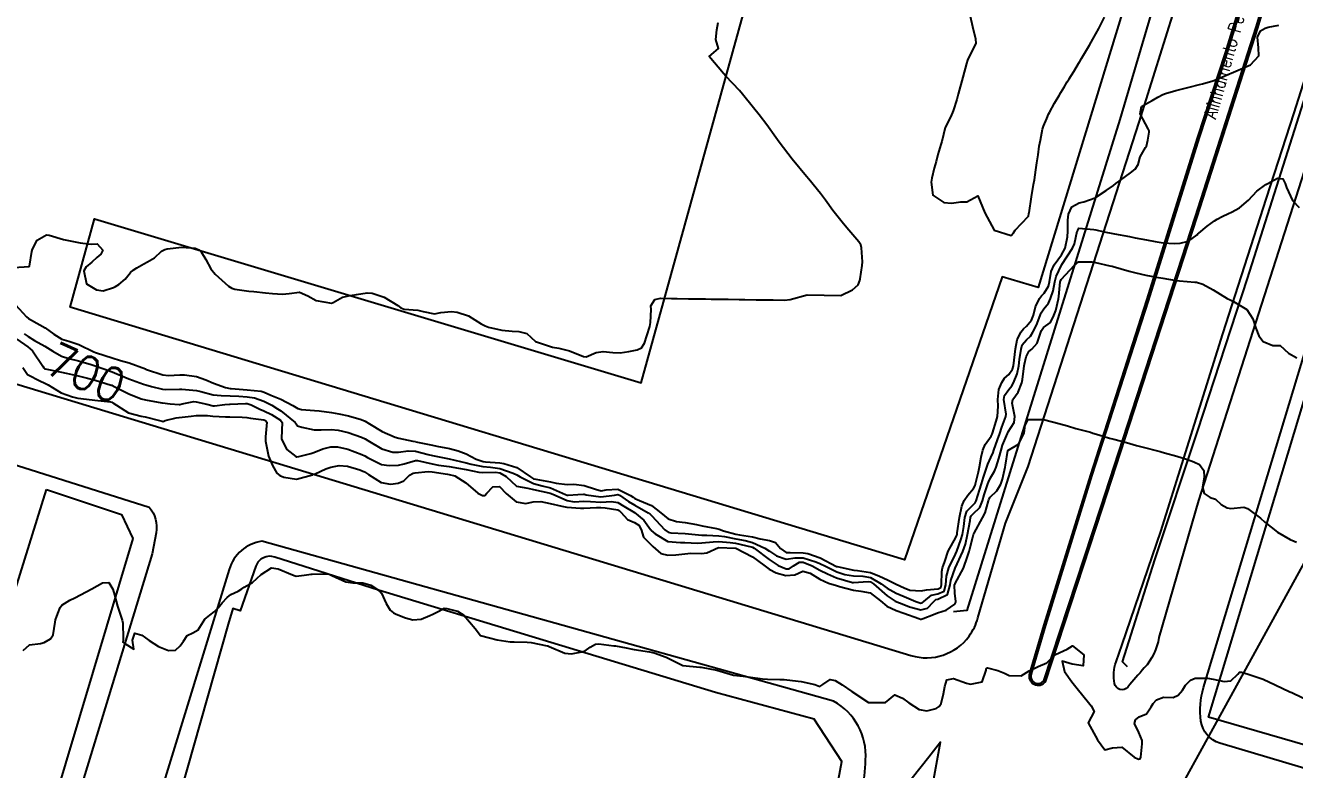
# Model space of a CAD drawing. Header units: metres. Extents: x 286371 to 293043, y 7462578 to 7466404.
# Drawn here: x 288579.8 to 288729.9, y 7465004.9 to 7465092.8 of the extents above; entities that cross this region are included whole.
import ezdxf
from ezdxf.enums import TextEntityAlignment as Align

# ---------------------------------------------------------------- set-up
doc = ezdxf.new("R2010")
doc.units = ezdxf.units.M
doc.header["$MEASUREMENT"] = 0
doc.linetypes.add('CONTINUO', pattern=[0])
for name, color, linetype in [('Canteiro', 45, 'Continuous'), ('Cotas', 45, 'Continuous'), ('Curvas de Nivel 1m', 11, 'Continuous'), ('Curvas de Nivel 5m', 15, 'Continuous'), ('Edificações', 30, 'Continuous'), ('Pontes_Viadutos_Tubos', 190, 'Continuous'), ('TEXTO', 45, 'Continuous'), ('Vias primárias', 230, 'Continuous')]:
    doc.layers.add(name, color=color, linetype=linetype)
doc.styles.add('ROMANS', font='romans', dxfattribs={"height": 0.2})
doc.styles.add('Style-STANDARD', font='STANDARD.shx')

msp = doc.modelspace()

# ---------------------------------------------------------------- linework, layer by layer
at = {"layer": 'Canteiro'}
msp.add_lwpolyline([(288726.23, 7465095.62), (288723.92, 7465096.31), (288721.84, 7465089.53), (288718.57, 7465079.57), (288712.53, 7465060.3), (288705.9, 7465039.7), (288700.42, 7465021.98), (288698.7, 7465016.23, 0.81472), (288700.22, 7465015.41), (288706.95, 7465035.9), (288718.13, 7465070.26), (288725.32, 7465092.6)], format="xyb", close=True, dxfattribs=at)
at = {"layer": 'Curvas de Nivel 1m', "flags": 128}
for points, elevation in [([(288691.52, 7465093.92), (288691.79, 7465092.7), (288692.14, 7465091.25), (288692.16, 7465090.69), (288691.68, 7465089.7), (288691.2, 7465088.71), (288691.06, 7465088.31), (288690.63, 7465086.71), (288690.09, 7465084.72), (288689.92, 7465084.06), (288689.51, 7465082.74), (288689.22, 7465082.08), (288688.53, 7465080.75), (288688.14, 7465079.13), (288688.04, 7465078.76), (288687.69, 7465077.57), (288687.47, 7465076.77), (288687.26, 7465075.97), (288686.99, 7465074.78), (288686.89, 7465074.33), (288687.11, 7465072.77), (288688.4, 7465071.92), (288689.3, 7465071.84), (288690.4, 7465071.98), (288691.1, 7465072.01), (288692.41, 7465072.69), (288693.22, 7465070.68), (288694.35, 7465068.66), (288696.34, 7465068.03), (288696.64, 7465068.34), (288696.83, 7465068.63), (288697.56, 7465069.42), (288698.38, 7465070.31), (288698.45, 7465070.6), (288698.47, 7465070.69), (288698.77, 7465072.59), (288699, 7465074.02), (288699.09, 7465074.58), (288699.27, 7465075.77), (288699.4, 7465076.58), (288699.53, 7465077.54), (288699.67, 7465078.58), (288699.8, 7465079.29), (288700.07, 7465080.57), (288700.18, 7465080.93), (288700.55, 7465081.82), (288700.77, 7465082.35), (288700.87, 7465082.56), (288701.49, 7465083.64), (288702.04, 7465084.54), (288702.24, 7465084.9), (288702.61, 7465085.53), (288702.98, 7465086.17), (288703.21, 7465086.53), (288703.76, 7465087.4), (288704.41, 7465088.51), (288704.51, 7465088.66), (288704.66, 7465088.91), (288705.27, 7465089.9), (288705.61, 7465090.49), (288705.99, 7465091.19), (288706.71, 7465092.47), (288707.39, 7465093.81)], 697), ([(288578.22, 7465060.31), (288579.99, 7465058.41), (288580.19, 7465058.23), (288580.58, 7465058.01), (288582.17, 7465057.1), (288583.2, 7465056.36), (288584.16, 7465055.79), (288584.96, 7465055.52), (288586.14, 7465055.16), (288587.94, 7465054.29), (288588.12, 7465054.2), (288588.24, 7465054.17), (288590.11, 7465053.55), (288591.08, 7465053.27), (288592.11, 7465052.98), (288594.04, 7465052.25), (288594.09, 7465052.23), (288594.17, 7465052.19), (288596.09, 7465051.57), (288596.74, 7465051.5), (288598.09, 7465051.55), (288598.66, 7465051.56), (288600.08, 7465051.37), (288601.18, 7465050.98), (288602.07, 7465050.59), (288603.51, 7465050.05), (288604.06, 7465049.95), (288604.16, 7465049.94), (288606.06, 7465049.77), (288607.71, 7465049.63), (288608.06, 7465049.53), (288608.85, 7465049.16), (288610.05, 7465048.69), (288611.43, 7465047.92), (288612.03, 7465047.59), (288612.48, 7465047.46), (288614.03, 7465047.36), (288614.58, 7465047.32), (288616.02, 7465047.11), (288616.9, 7465046.96), (288618.02, 7465046.72), (288619.53, 7465046.28), (288620.01, 7465046.1), (288620.53, 7465045.79), (288621.99, 7465044.87), (288623.53, 7465044.19), (288623.98, 7465044.07), (288625.65, 7465043.71), (288625.96, 7465043.67), (288626, 7465043.66), (288627.96, 7465043.24), (288628.48, 7465043.14), (288629.95, 7465042.85), (288631, 7465042.57), (288631.94, 7465042.23), (288633.11, 7465041.6), (288633.93, 7465041.32), (288634.23, 7465041.28), (288635.93, 7465041.16), (288636.38, 7465041.1), (288637.92, 7465040.61), (288639.55, 7465039.5), (288639.9, 7465039.29), (288640.17, 7465039.22), (288641.9, 7465038.93), (288642.57, 7465038.78), (288643.89, 7465038.61), (288644.68, 7465038.63), (288645.89, 7465038.48), (288647.22, 7465038.05), (288647.88, 7465037.87), (288648.49, 7465037.97), (288649.88, 7465038.04), (288651.37, 7465037.31), (288651.66, 7465037.1), (288651.87, 7465036.97), (288652.44, 7465036.72), (288653.86, 7465036.11), (288654.95, 7465035.26), (288655.83, 7465034.57), (288656.81, 7465034.25), (288657.83, 7465034.11), (288659.15, 7465033.87), (288659.82, 7465033.74), (288661.54, 7465033.43), (288661.82, 7465033.34), (288662.35, 7465033.15), (288663.8, 7465032.75), (288664.24, 7465032.68), (288665.79, 7465032.43), (288666.68, 7465032.2), (288667.79, 7465032.01), (288668.5, 7465031.77), (288669.07, 7465031.05), (288669.77, 7465030.59), (288670.23, 7465030.56), (288671.77, 7465030.54), (288672.33, 7465030.44), (288673.76, 7465029.95), (288675.71, 7465028.94), (288675.74, 7465028.93), (288675.77, 7465028.92), (288677.74, 7465028.49), (288678.19, 7465028.46), (288679.73, 7465028.21), (288680.8, 7465027.79), (288681.72, 7465027.36), (288682.76, 7465026.84), (288683.71, 7465026.39), (288684.37, 7465026.14), (288685.7, 7465026.04), (288686.33, 7465026.16), (288687.71, 7465026.3), (288688.04, 7465026.43), (288688.13, 7465026.76), (288688.15, 7465028.35), (288688.24, 7465028.76), (288688.52, 7465029.52), (288688.92, 7465030.74), (288689.8, 7465032.34), (288689.92, 7465032.61), (288689.95, 7465032.72), (288689.98, 7465032.89), (288690.23, 7465034.72), (288690.52, 7465036.05), (288690.81, 7465036.71), (288691.22, 7465037.36), (288691.89, 7465038.13), (288692.08, 7465038.5), (288692.14, 7465038.69), (288692.49, 7465040.11), (288692.61, 7465040.68), (288692.8, 7465041.82), (288693.02, 7465042.68), (288693.29, 7465043.35), (288693.98, 7465044.3), (288694.1, 7465044.54), (288694.14, 7465044.66), (288694.58, 7465046.08), (288694.73, 7465046.65), (288694.81, 7465047.87), (288694.78, 7465048.65), (288694.91, 7465049.81), (288695.24, 7465050.65), (288695.56, 7465051.16), (288696.09, 7465051.61), (288696.51, 7465052.22), (288696.61, 7465052.63), (288696.78, 7465053.97), (288696.85, 7465054.62), (288697.07, 7465055.71), (288697.51, 7465056.61), (288697.8, 7465056.99), (288698.18, 7465057.31), (288698.77, 7465058.01), (288698.98, 7465058.59), (288699.23, 7465059.58), (288699.7, 7465060.58), (288699.92, 7465060.9), (288700.24, 7465061.22), (288700.78, 7465062.04), (288700.9, 7465062.56), (288701.08, 7465063.76), (288701.44, 7465064.56), (288702.31, 7465065.74), (288702.72, 7465066.53), (288703, 7465067.87), (288703.04, 7465068.52), (288703.06, 7465069.84), (288703.14, 7465070.52), (288703.51, 7465071.4), (288704.4, 7465071.88), (288704.92, 7465071.98), (288706.26, 7465072.48), (288706.35, 7465072.54), (288706.42, 7465072.6), (288707.56, 7465073.32), (288708.44, 7465073.92), (288708.74, 7465074.14), (288709.11, 7465074.43), (288709.87, 7465075), (288710.46, 7465075.41), (288711.02, 7465075.85), (288711.36, 7465076.4), (288711.6, 7465077.29), (288712.24, 7465078.39), (288712.33, 7465078.56), (288712.52, 7465079.29), (288712.68, 7465080.23), (288712.66, 7465080.38), (288712.54, 7465080.6), (288711.61, 7465082.4), (288711.74, 7465083.24), (288712.58, 7465083.73), (288713.01, 7465083.96), (288713.68, 7465084.37), (288714.28, 7465084.68), (288714.6, 7465084.8), (288715.82, 7465085.12), (288716.61, 7465085.32), (288717.39, 7465085.53), (288718.62, 7465085.84), (288718.97, 7465085.94), (288720.17, 7465086.27), (288720.5, 7465086.39), (288720.63, 7465086.45), (288721.89, 7465087), (288722.64, 7465087.32), (288724.65, 7465088.19), (288725.62, 7465089.23), (288725.6, 7465090.18), (288725.45, 7465091.44), (288725.82, 7465092.18), (288726.39, 7465092.5), (288726.72, 7465092.63), (288728, 7465092.87)], 698), ([(288578.47, 7465064.24), (288580.28, 7465064.37), (288580.31, 7465064.38), (288580.32, 7465064.4), (288580.6, 7465066.11), (288580.68, 7465066.4), (288581.25, 7465067.47), (288582.34, 7465068.1), (288582.65, 7465068.06), (288584.33, 7465067.56), (288585.31, 7465067.35), (288586.33, 7465067.14), (288587.61, 7465067.01), (288588.33, 7465067.03), (288589.01, 7465066.27), (288588.76, 7465065.82), (288588.3, 7465065.41), (288587.71, 7465064.88), (288587.03, 7465064.3), (288586.74, 7465063.85), (288587.06, 7465062.3), (288588.24, 7465061.61), (288589.05, 7465061.47), (288590.25, 7465061.87), (288590.5, 7465062), (288590.89, 7465062.24), (288591.62, 7465062.87), (288592.28, 7465063.65), (288592.56, 7465063.94), (288593, 7465064.21), (288593.82, 7465064.67), (288594.29, 7465064.89), (288595.09, 7465065.39), (288595.93, 7465066.17), (288596.32, 7465066.36), (288596.6, 7465066.44), (288598.32, 7465066.64), (288599.92, 7465066.5), (288600.32, 7465066.34), (288600.62, 7465066.09), (288601.18, 7465065.2), (288601.76, 7465064.07), (288602.26, 7465063.43), (288603.86, 7465062.04), (288604.24, 7465061.78), (288604.59, 7465061.68), (288606.24, 7465061.46), (288606.83, 7465061.4), (288608.23, 7465061.24), (288609.03, 7465061.16), (288610.23, 7465061.09), (288611, 7465061.17), (288612.24, 7465061.34), (288613.23, 7465060.9), (288614.22, 7465060.34), (288616.03, 7465060.04), (288616.22, 7465060.12), (288617.32, 7465060.75), (288618.23, 7465060.92), (288618.99, 7465061.06), (288620.24, 7465061.23), (288620.83, 7465061.19), (288622.23, 7465060.75), (288623.87, 7465059.74), (288624.21, 7465059.49), (288624.61, 7465059.32), (288626.21, 7465059.21), (288626.85, 7465059.05), (288628.2, 7465058.77), (288628.94, 7465058.92), (288630.2, 7465059.04), (288630.87, 7465058.97), (288632.2, 7465058.54), (288633.72, 7465057.59), (288634.18, 7465057.33), (288634.57, 7465057.19), (288636.17, 7465056.84), (288637.37, 7465056.73), (288638.17, 7465056.69), (288639.09, 7465056.43), (288640.15, 7465055.48), (288642.14, 7465054.81), (288642.88, 7465054.7), (288644.13, 7465054.4), (288645.8, 7465053.72), (288646.12, 7465053.67), (288647.3, 7465054.2), (288648.13, 7465054.31), (288649.28, 7465054.19), (288650.13, 7465054.14), (288651.15, 7465054.3), (288652.13, 7465054.52), (288652.67, 7465054.76), (288653.01, 7465055.29), (288653.29, 7465056.15), (288653.63, 7465057.28), (288653.73, 7465057.74), (288653.79, 7465059.28), (288653.78, 7465059.72), (288654.22, 7465060.44), (288654.89, 7465060.6), (288656.22, 7465060.58), (288656.89, 7465060.57), (288658.22, 7465060.55), (288658.89, 7465060.54), (288660.22, 7465060.52), (288660.89, 7465060.51), (288662.22, 7465060.49), (288662.89, 7465060.48), (288664.22, 7465060.46), (288664.89, 7465060.45), (288666.22, 7465060.43), (288666.89, 7465060.42), (288668.22, 7465060.4), (288669.56, 7465060.37), (288670.23, 7465060.45), (288672.23, 7465060.99), (288674.23, 7465060.96), (288676.23, 7465060.93), (288677.58, 7465061.58), (288678.25, 7465062.17), (288678.45, 7465062.71), (288678.49, 7465062.9), (288678.73, 7465064.46), (288678.77, 7465064.9), (288678.67, 7465066.54), (288678.58, 7465066.9), (288678.33, 7465067.26), (288676.93, 7465068.93), (288676.36, 7465069.6), (288675.29, 7465070.95), (288674.4, 7465072.17), (288673.81, 7465072.97), (288672.45, 7465074.66), (288672.17, 7465075), (288670.48, 7465077.02), (288668.92, 7465079.05), (288668.52, 7465079.59), (288667.49, 7465081.07), (288666.56, 7465082.28), (288665.91, 7465083.09), (288664.6, 7465084.72), (288664.24, 7465085.12), (288662.63, 7465086.83), (288662.35, 7465087.15), (288660.66, 7465089.17), (288661.74, 7465090.1), (288661.44, 7465091.16), (288661.58, 7465092.29), (288661.72, 7465093.16)], 697), ([(288579.71, 7465056.41), (288580.16, 7465056.08), (288580.93, 7465055.62), (288582.14, 7465054.95), (288583.1, 7465054.36), (288584.12, 7465053.78), (288584.96, 7465053.49), (288586.11, 7465053.21), (288587.62, 7465052.77), (288588.1, 7465052.61), (288589.11, 7465052.27), (288590.09, 7465051.92), (288590.65, 7465051.69), (288592.08, 7465051.1), (288593.81, 7465050.46), (288594.07, 7465050.37), (288594.74, 7465050.18), (288596.06, 7465049.88), (288596.38, 7465049.84), (288598.06, 7465049.87), (288598.33, 7465049.86), (288600.06, 7465049.7), (288600.57, 7465049.58), (288602.05, 7465049.21), (288602.99, 7465049.12), (288604.05, 7465049.07), (288605.05, 7465049.03), (288606.05, 7465048.97), (288606.9, 7465048.85), (288608.04, 7465048.45), (288608.97, 7465047.96), (288609.64, 7465047.56), (288610.02, 7465047.3), (288611.74, 7465045.92), (288611.86, 7465045.77), (288612, 7465045.55), (288612.53, 7465045.37), (288613.99, 7465045.05), (288614.81, 7465045.05), (288615.99, 7465045.11), (288616.82, 7465045.01), (288617.99, 7465044.74), (288619.58, 7465044.2), (288619.98, 7465044.02), (288620.33, 7465043.79), (288621.96, 7465042.83), (288623.25, 7465042.44), (288623.95, 7465042.44), (288625.08, 7465042.59), (288625.95, 7465042.54), (288627.46, 7465042.17), (288627.94, 7465042.05), (288629.93, 7465041.64), (288631.93, 7465041.16), (288632.52, 7465041.01), (288633.92, 7465040.72), (288634.83, 7465040.66), (288635.92, 7465040.5), (288637.5, 7465039.94), (288637.91, 7465039.76), (288638.33, 7465039.52), (288639.89, 7465038.72), (288640.93, 7465038.44), (288641.89, 7465038.2), (288643.66, 7465037.44), (288643.87, 7465037.34), (288643.98, 7465037.33), (288645.12, 7465037.42), (288645.8, 7465037.48), (288645.88, 7465037.47), (288646.12, 7465037.4), (288647.87, 7465037.16), (288649.46, 7465037.34), (288649.88, 7465037.41), (288650.06, 7465037.33), (288651.13, 7465036.59), (288651.86, 7465036.15), (288653.46, 7465035.28), (288653.68, 7465035.11), (288653.84, 7465034.94), (288655.42, 7465033.25), (288655.81, 7465032.98), (288656.14, 7465032.91), (288657.81, 7465032.83), (288658.23, 7465032.79), (288659.8, 7465032.63), (288660.37, 7465032.61), (288661.8, 7465032.55), (288662.48, 7465032.47), (288663.79, 7465032.2), (288664.91, 7465031.99), (288665.78, 7465031.76), (288667.25, 7465031.07), (288667.77, 7465030.74), (288668.63, 7465030.18), (288669.76, 7465029.8), (288670.83, 7465029.95), (288671.76, 7465029.93), (288673.25, 7465029.49), (288673.75, 7465029.29), (288674.4, 7465028.96), (288675.73, 7465028.29), (288676.69, 7465027.97), (288677.73, 7465027.81), (288678.83, 7465027.8), (288679.73, 7465027.62), (288681, 7465026.87), (288681.71, 7465026.35), (288682.75, 7465025.79), (288683.69, 7465025.39), (288685.07, 7465024.8), (288685.68, 7465024.6), (288685.85, 7465024.63), (288686.01, 7465024.79), (288686.94, 7465025.53), (288687.7, 7465025.7), (288688.44, 7465026.02), (288688.64, 7465026.75), (288688.71, 7465027.77), (288689, 7465028.75), (288689.77, 7465030.39), (288689.91, 7465030.72), (288690.42, 7465032.09), (288690.58, 7465032.71), (288690.74, 7465033.63), (288690.89, 7465034.71), (288691.11, 7465035.44), (288691.86, 7465036.22), (288692.1, 7465036.45), (288692.21, 7465036.69), (288692.62, 7465037.95), (288692.85, 7465038.68), (288693.09, 7465039.49), (288693.47, 7465040.67), (288693.58, 7465041.02), (288693.94, 7465041.79), (288694.21, 7465042.4), (288694.31, 7465042.66), (288694.73, 7465043.9), (288695, 7465044.65), (288695.26, 7465045.38), (288695.72, 7465046.64), (288695.74, 7465046.92), (288695.5, 7465048.64), (288695.56, 7465049.13), (288696.06, 7465049.83), (288696.43, 7465050.26), (288696.63, 7465050.63), (288697.05, 7465051.66), (288697.25, 7465052.62), (288697.35, 7465053.39), (288697.53, 7465054.61), (288697.66, 7465055.09), (288698.16, 7465055.68), (288698.64, 7465056.13), (288698.9, 7465056.59), (288699.33, 7465057.44), (288699.79, 7465058.58), (288699.91, 7465058.88), (288700.22, 7465059.34), (288700.75, 7465060.04), (288701.01, 7465060.56), (288701.33, 7465061.47), (288701.53, 7465062.56), (288701.65, 7465063.17), (288702.29, 7465064.52), (288702.31, 7465064.54), (288702.34, 7465064.59), (288703.61, 7465066.52), (288703.82, 7465067.03), (288704.17, 7465068.51), (288704.21, 7465068.65), (288704.36, 7465068.87), (288706.13, 7465068.71), (288706.36, 7465068.67), (288707.35, 7465068.46), (288708.35, 7465068.25), (288708.58, 7465068.21), (288710.35, 7465067.88), (288711, 7465067.75), (288712.34, 7465067.5), (288713.38, 7465067.32), (288714.33, 7465067.16), (288715.61, 7465067.06), (288716.33, 7465067.1), (288717.3, 7465067.34), (288718.34, 7465068.09), (288718.43, 7465068.2), (288718.52, 7465068.29), (288719.53, 7465069.11), (288720.37, 7465069.74), (288720.68, 7465069.95), (288721.28, 7465070.25), (288722.02, 7465070.61), (288722.38, 7465070.78), (288723.33, 7465071.29), (288724.4, 7465072.2), (288725.38, 7465073.24), (288726.44, 7465074.04), (288726.52, 7465074.09), (288726.67, 7465074.17), (288727.83, 7465074.77), (288728.45, 7465074.7), (288728.73, 7465074.14), (288728.89, 7465073.67), (288729.61, 7465072.13), (288730.39, 7465071.33)], 699), ([(288579.55, 7465052.41), (288580.09, 7465051.61), (288581.63, 7465050.82), (288582.07, 7465050.62), (288582.52, 7465050.37), (288584.05, 7465049.45), (288585.41, 7465048.95), (288586.04, 7465048.82), (288587.73, 7465048.6), (288588.04, 7465048.56), (288589.91, 7465048.39), (288590.04, 7465048.35), (288590.19, 7465048.25), (288592.02, 7465047.06), (288593.53, 7465046.68), (288594.01, 7465046.6), (288595.69, 7465046.17), (288596, 7465046.07), (288596.11, 7465046.05), (288596.36, 7465046.16), (288597.66, 7465046.49), (288598.01, 7465046.54), (288599.44, 7465046.68), (288600.01, 7465046.75), (288601.36, 7465046.74), (288602.01, 7465046.67), (288603.48, 7465046.58), (288604.01, 7465046.58), (288605.47, 7465046.56), (288606.01, 7465046.51), (288606.44, 7465046.44), (288608.01, 7465046.26), (288608.21, 7465046.18), (288608.39, 7465045.98), (288608.23, 7465044.24), (288608.21, 7465043.98), (288608.22, 7465043.73), (288608.59, 7465041.97), (288609.03, 7465040.86), (288609.54, 7465039.96), (288609.91, 7465039.69), (288610.37, 7465039.48), (288611.9, 7465039.23), (288613.77, 7465039.74), (288613.91, 7465039.82), (288614.07, 7465039.88), (288615.35, 7465040.44), (288615.93, 7465040.66), (288616.93, 7465040.84), (288617.93, 7465040.76), (288619.37, 7465040.34), (288619.91, 7465040.1), (288620.41, 7465039.79), (288621.89, 7465038.86), (288622.99, 7465038.64), (288623.89, 7465038.77), (288624.57, 7465039.04), (288625.24, 7465039.71), (288625.67, 7465039.94), (288625.91, 7465040), (288627.45, 7465040.14), (288627.91, 7465040.1), (288629.74, 7465039.81), (288629.91, 7465039.79), (288630.61, 7465039.63), (288631.89, 7465038.82), (288633.31, 7465037.59), (288633.87, 7465037.3), (288634.14, 7465037.31), (288634.38, 7465037.58), (288635.1, 7465038.35), (288635.89, 7465038.38), (288636.66, 7465037.54), (288637.86, 7465036.57), (288639, 7465036.36), (288639.86, 7465036.55), (288640.75, 7465036.59), (288641.86, 7465036.38), (288643.24, 7465036.05), (288643.85, 7465035.93), (288645.45, 7465035.81), (288645.85, 7465035.83), (288647.35, 7465035.89), (288647.85, 7465035.88), (288648.35, 7465035.86), (288649.85, 7465035.6), (288650.03, 7465035.52), (288650.23, 7465035.34), (288650.99, 7465034.48), (288651.83, 7465034.13), (288652.34, 7465033.82), (288652.6, 7465033.3), (288652.89, 7465032.38), (288653.79, 7465031.47), (288654.01, 7465031.27), (288654.96, 7465030.45), (288655.77, 7465030.26), (288656.7, 7465030.3), (288657.77, 7465030.43), (288658.49, 7465030.48), (288659.76, 7465030.47), (288660.39, 7465030.55), (288661.77, 7465031.15), (288663.77, 7465031.1), (288663.8, 7465031.1), (288665.76, 7465030.08), (288667.12, 7465029.07), (288667.74, 7465028.6), (288668.59, 7465028.19), (288669.73, 7465027.85), (288670.8, 7465027.95), (288671.73, 7465028.36), (288672.58, 7465028.14), (288673.72, 7465027.42), (288674.75, 7465026.96), (288675.71, 7465026.67), (288676.08, 7465026.57), (288677.7, 7465026.14), (288678.57, 7465026.03), (288679.7, 7465025.8), (288680.92, 7465024.87), (288681.67, 7465024.24), (288682.77, 7465023.74), (288683.66, 7465023.42), (288685.45, 7465022.8), (288685.65, 7465022.72), (288685.73, 7465022.72), (288685.94, 7465022.79), (288687.17, 7465023.26), (288687.66, 7465023.45), (288688.67, 7465023.75), (288689.68, 7465024.46), (288689.79, 7465024.63), (288689.8, 7465024.73), (288689.8, 7465024.84), (288689.7, 7465025.73), (288689.66, 7465026.74), (288689.66, 7465026.79), (288689.72, 7465026.91), (288690.7, 7465028.72), (288691.17, 7465030.11), (288691.39, 7465030.7), (288691.48, 7465031), (288691.8, 7465032.38), (288691.89, 7465032.69), (288691.96, 7465032.85), (288692.98, 7465034.68), (288693.27, 7465035.25), (288693.67, 7465036.67), (288693.71, 7465036.82), (288693.87, 7465037.12), (288694.67, 7465037.87), (288695.11, 7465038.65), (288695.31, 7465039.23), (288695.64, 7465040.64), (288695.68, 7465040.89), (288695.94, 7465042.63), (288697.21, 7465043.37), (288697.86, 7465044.61), (288697.88, 7465044.71), (288698, 7465045.62), (288698.34, 7465046.27), (288700.01, 7465046.29), (288700.34, 7465046.24), (288702, 7465045.8), (288703.01, 7465045.52), (288703.99, 7465045.24), (288705.71, 7465044.77), (288705.99, 7465044.69), (288706.72, 7465044.47), (288707.98, 7465044.09), (288708.47, 7465043.95), (288709.97, 7465043.55), (288711.15, 7465043.23), (288711.96, 7465043), (288713.8, 7465042.53), (288713.96, 7465042.5), (288714.06, 7465042.47), (288714.48, 7465042.36), (288715.95, 7465041.96), (288717.2, 7465041.56), (288717.94, 7465041.29), (288718.61, 7465040.96), (288719.13, 7465040.28), (288719.16, 7465039.53), (288718.97, 7465038.28), (288719.17, 7465037.56), (288719.88, 7465037.08), (288720.49, 7465036.88), (288721.17, 7465036.25), (288721.86, 7465035.85), (288722.3, 7465035.79), (288723.85, 7465035.92), (288724.28, 7465035.77), (288725.83, 7465034.62), (288726.33, 7465034.17), (288727.81, 7465032.96), (288729.31, 7465032.12), (288729.79, 7465031.92), (288730.09, 7465031.81)], 701), ([(288579.59, 7465019), (288580.33, 7465019.67), (288581.61, 7465019.84), (288582.05, 7465019.93), (288582.82, 7465020.37), (288583.14, 7465020.84), (288583.34, 7465022.36), (288583.39, 7465022.61), (288583.66, 7465023.39), (288583.94, 7465024.08), (288584.16, 7465024.35), (288585.09, 7465024.93), (288585.69, 7465025.24), (288587.7, 7465026.28), (288588.97, 7465027.01), (288589.72, 7465027.04), (288590.18, 7465026.25), (288590.36, 7465025.58), (288590.74, 7465024.24), (288591.28, 7465022.59), (288591.36, 7465022.23), (288591.41, 7465020.43), (288591.38, 7465020.23), (288591.36, 7465019.99), (288591.6, 7465019.82), (288592.64, 7465019.15), (288592.48, 7465020.21), (288592.77, 7465021.06), (288593.61, 7465020.8), (288594.47, 7465020.18), (288595.59, 7465019.47), (288596.75, 7465018.99), (288597.59, 7465019.05), (288598.15, 7465019.57), (288598.51, 7465020.12), (288598.96, 7465020.76), (288599.62, 7465021.1), (288600.26, 7465021.46), (288600.64, 7465022.09), (288601.04, 7465022.69), (288601.65, 7465023.18), (288602.16, 7465023.57), (288602.63, 7465024.06), (288603.1, 7465024.63), (288603.68, 7465025.25), (288604.13, 7465025.6), (288604.97, 7465026.03), (288605.42, 7465026.3), (288605.7, 7465026.48), (288606.68, 7465027.03), (288607.72, 7465027.98), (288608.92, 7465028.78), (288609.73, 7465028.65), (288611.41, 7465027.93), (288611.72, 7465027.81), (288611.86, 7465027.79), (288612.77, 7465027.91), (288613.6, 7465028.02), (288613.73, 7465028.03), (288615.53, 7465028.07), (288615.73, 7465028.02), (288616.07, 7465027.86), (288617.71, 7465027.12), (288618.55, 7465026.99), (288619.71, 7465026.98), (288620.66, 7465026.73), (288621.7, 7465026.05), (288621.92, 7465025.76), (288622.47, 7465024.56), (288622.95, 7465023.75), (288623.36, 7465023.44), (288623.66, 7465023.29), (288624.77, 7465022.85), (288625.65, 7465022.62), (288626.63, 7465022.71), (288627.66, 7465023.14), (288628.01, 7465023.31), (288628.7, 7465023.66), (288629.33, 7465023.99), (288629.67, 7465023.96), (288630.9, 7465023.63), (288631.66, 7465023.19), (288633, 7465021.59), (288633.62, 7465020.78), (288634.71, 7465020.48), (288635.61, 7465020.26), (288637.13, 7465020.01), (288637.61, 7465020.02), (288639.13, 7465019.98), (288639.61, 7465019.93), (288641.49, 7465019.57), (288641.6, 7465019.54), (288641.73, 7465019.46), (288643.58, 7465018.69), (288644.39, 7465018.62), (288645.59, 7465018.84), (288646.01, 7465018.98), (288646.6, 7465019.39), (288647.22, 7465019.76), (288647.6, 7465019.79), (288649.37, 7465019.57), (288649.6, 7465019.54), (288650.84, 7465019.33), (288651.59, 7465019.16), (288651.78, 7465019.12), (288653.59, 7465018.84), (288654.15, 7465018.71), (288655.58, 7465018.2), (288657.56, 7465017.22), (288659.56, 7465017.05), (288659.72, 7465017.03), (288661.56, 7465016.69), (288662.73, 7465016.32), (288663.55, 7465016.1), (288664.69, 7465015.96), (288665.55, 7465015.86), (288666.95, 7465015.67), (288667.54, 7465015.61), (288668.99, 7465015.59), (288669.54, 7465015.56), (288671.17, 7465015.37), (288671.54, 7465015.34), (288673.15, 7465014.98), (288673.53, 7465014.84), (288673.73, 7465014.77), (288674.09, 7465014.97), (288674.94, 7465015.56), (288675.54, 7465015.45), (288676.37, 7465014.93), (288677.52, 7465014.18), (288679.5, 7465012.88), (288681.5, 7465012.85), (288682.59, 7465013.77), (288683.51, 7465013.39), (288684.24, 7465012.81), (288685.48, 7465012.03), (288686.38, 7465011.88), (288687.49, 7465012.17), (288687.86, 7465012.39), (288688.06, 7465012.76), (288688.36, 7465013.9), (288688.52, 7465014.75), (288688.76, 7465015.53), (288689.54, 7465015.71), (288691.09, 7465015.15), (288691.53, 7465015.03), (288692.91, 7465015.31), (288693.39, 7465016.68), (288693.41, 7465016.82), (288693.56, 7465016.95), (288694.77, 7465016.66), (288695.55, 7465016.31), (288696.13, 7465016.06), (288697.54, 7465016), (288698.49, 7465016.6), (288699.56, 7465017.11), (288700.58, 7465017.54), (288701.58, 7465018.54), (288702.97, 7465019.15), (288703.6, 7465019.55), (288704.95, 7465018.49), (288704.86, 7465017.2), (288703.57, 7465017.37), (288702.37, 7465017.73), (288702.67, 7465016.53), (288703.54, 7465015.29), (288704.16, 7465014.5), (288705.5, 7465012.86), (288705.81, 7465012.48), (288706.15, 7465011.81), (288705.46, 7465010.48), (288706.56, 7465008.47), (288707.42, 7465007.27), (288708.34, 7465007.52), (288709.42, 7465007.57), (288710.9, 7465006.4), (288711.4, 7465006.18), (288711.58, 7465006.21), (288711.69, 7465006.39), (288711.84, 7465007.97), (288711.83, 7465008.39), (288711.45, 7465009.32), (288710.94, 7465010.4), (288711.04, 7465010.83), (288711.48, 7465011.16), (288712.35, 7465011.51), (288712.89, 7465012.37), (288713.12, 7465012.75), (288713.51, 7465013.18), (288714.37, 7465013.49), (288715.51, 7465013.47), (288716.1, 7465013.74), (288716.59, 7465014.32), (288716.94, 7465014.9), (288717.54, 7465015.5), (288718.11, 7465015.73), (288719.55, 7465015.74), (288720.21, 7465015.6), (288721.54, 7465015.33), (288722.33, 7465015.44), (288723.13, 7465016.22), (288723.32, 7465016.46), (288723.56, 7465016.45), (288724.38, 7465016.2), (288725.55, 7465015.83), (288726.12, 7465015.6), (288727.54, 7465014.94), (288729.3, 7465014.13), (288729.52, 7465014.03), (288729.69, 7465013.95), (288731.51, 7465013.09)], 702)]:
    msp.add_lwpolyline(points, dxfattribs=dict(at, elevation=elevation))
at = {"layer": 'Curvas de Nivel 5m', "elevation": 700, "flags": 128}
msp.add_lwpolyline([(288578.82, 7465055.76), (288580.14, 7465054.88), (288580.7, 7465054.4), (288581.91, 7465052.58), (288582.03, 7465052.38), (288582.1, 7465052.32), (288582.19, 7465052.28), (288584.09, 7465051.88), (288584.67, 7465051.75), (288586.08, 7465051.44), (288587.19, 7465051.18), (288588.07, 7465050.94), (288589.97, 7465050.35), (288590.06, 7465050.32), (288590.19, 7465050.25), (288592.05, 7465049.3), (288593.52, 7465048.73), (288594.04, 7465048.59), (288595.95, 7465048.25), (288596.04, 7465048.24), (288596.95, 7465048.15), (288598.03, 7465048.06), (288598.1, 7465048.07), (288598.38, 7465048.13), (288599.75, 7465048.4), (288600.04, 7465048.39), (288601.28, 7465048.09), (288602.03, 7465047.91), (288602.2, 7465047.9), (288603.43, 7465048.05), (288603.97, 7465048.11), (288604.04, 7465048.11), (288605.87, 7465048.18), (288606.04, 7465048.18), (288606.18, 7465048.15), (288606.54, 7465048), (288607.55, 7465047.51), (288608.02, 7465047.32), (288608.93, 7465046.87), (288610.01, 7465046.2), (288610.2, 7465045.94), (288610.1, 7465044.07), (288610.1, 7465043.95), (288610.75, 7465042.74), (288611.82, 7465041.92), (288611.9, 7465041.87), (288611.94, 7465041.87), (288612.14, 7465041.91), (288613.56, 7465042.28), (288613.95, 7465042.4), (288615.01, 7465042.82), (288615.96, 7465043.07), (288616.73, 7465043.07), (288617.96, 7465042.79), (288619.6, 7465042.15), (288619.95, 7465041.98), (288620.27, 7465041.79), (288621.92, 7465040.98), (288622.83, 7465040.84), (288623.92, 7465040.89), (288624.61, 7465041.04), (288625.93, 7465041.45), (288626.18, 7465041.45), (288627.92, 7465041.05), (288628.68, 7465040.91), (288629.92, 7465040.72), (288631.02, 7465040.53), (288631.92, 7465040.36), (288633.42, 7465040.08), (288633.91, 7465040.03), (288635.42, 7465040.05), (288635.91, 7465039.97), (288636.67, 7465039.54), (288637.89, 7465038.43), (288639.23, 7465038.16), (288639.88, 7465038.03), (288641.72, 7465037.63), (288641.88, 7465037.59), (288642.16, 7465037.46), (288643.86, 7465036.71), (288644.7, 7465036.58), (288645.86, 7465036.65), (288646.64, 7465036.62), (288647.86, 7465036.54), (288649.1, 7465036.59), (288649.86, 7465036.47), (288650.59, 7465036.06), (288651.84, 7465035.3), (288652.93, 7465034.39), (288653.74, 7465033.28), (288653.77, 7465033.23), (288653.81, 7465033.18), (288654.28, 7465032.79), (288655.79, 7465031.88), (288657.27, 7465031.75), (288657.79, 7465031.76), (288659.28, 7465031.69), (288659.78, 7465031.7), (288661.11, 7465031.85), (288661.79, 7465031.86), (288663.15, 7465031.77), (288663.78, 7465031.66), (288665.64, 7465031.23), (288665.78, 7465031.2), (288665.97, 7465031.09), (288667.75, 7465029.74), (288668.83, 7465029.05), (288669.74, 7465028.64), (288670.11, 7465028.66), (288670.61, 7465029.02), (288671.34, 7465029.42), (288671.75, 7465029.42), (288672.82, 7465028.99), (288673.74, 7465028.49), (288674.65, 7465028.04), (288675.72, 7465027.6), (288677.6, 7465027.03), (288677.72, 7465027.03), (288679.44, 7465027.16), (288679.72, 7465027.11), (288680.08, 7465026.88), (288681.69, 7465025.44), (288682.65, 7465024.84), (288683.68, 7465024.42), (288684.32, 7465024.17), (288685.67, 7465023.82), (288686.45, 7465024), (288687.18, 7465024.77), (288687.45, 7465025.01), (288687.69, 7465025.07), (288688.84, 7465025.61), (288689.15, 7465026.74), (288689.21, 7465027.26), (288689.74, 7465028.73), (288690.64, 7465030.71), (288690.94, 7465031.56), (288691.2, 7465032.7), (288691.5, 7465034.37), (288691.55, 7465034.7), (288691.61, 7465034.92), (288691.84, 7465035.15), (288692.64, 7465035.9), (288692.96, 7465036.68), (288693.17, 7465037.38), (288693.6, 7465038.67), (288693.67, 7465038.89), (288693.91, 7465039.4), (288694.37, 7465040.2), (288694.57, 7465040.65), (288694.91, 7465041.68), (288695.15, 7465042.65), (288695.34, 7465043.27), (288695.9, 7465044.64), (288695.92, 7465044.7), (288695.99, 7465044.81), (288696.7, 7465045.93), (288696.77, 7465046.62), (288696.45, 7465048.22), (288696.55, 7465048.63), (288697.18, 7465049.5), (288697.6, 7465050.61), (288697.68, 7465051.01), (288697.88, 7465052.61), (288697.91, 7465052.81), (288698.12, 7465053.68), (288698.43, 7465054.3), (288698.79, 7465054.59), (288699.43, 7465055.31), (288699.86, 7465056.58), (288699.93, 7465056.81), (288700.18, 7465057.14), (288701.01, 7465057.74), (288701.41, 7465058.56), (288701.61, 7465059.16), (288701.94, 7465060.55), (288701.98, 7465060.81), (288702.15, 7465062.55), (288702.17, 7465062.64), (288702.27, 7465062.81), (288703.85, 7465064.51), (288704.3, 7465064.89), (288705.88, 7465064.9), (288706.3, 7465064.82), (288708.03, 7465064.45), (288708.29, 7465064.38), (288708.39, 7465064.35), (288710.28, 7465063.8), (288711.08, 7465063.6), (288712.27, 7465063.34), (288713.52, 7465063.11), (288714.26, 7465062.98), (288715.87, 7465062.72), (288716.26, 7465062.67), (288718.04, 7465062.52), (288718.26, 7465062.49), (288719, 7465062.28), (288720.24, 7465061.58), (288721.88, 7465060.59), (288722.23, 7465060.41), (288722.63, 7465060.23), (288724.21, 7465059.27), (288724.91, 7465058.19), (288725.28, 7465057.09), (288725.61, 7465056.18), (288726.15, 7465055.49), (288727.27, 7465055.03), (288728.15, 7465055.03), (288729.12, 7465054.13), (288730.13, 7465053.55)], dxfattribs=at)
at = {"layer": 'Edificações'}
for points in [[(288669.34, 7465110.93), (288710.67, 7465098.15), (288699.55, 7465061.89), (288695.29, 7465063.13), (288683.73, 7465029.7), (288585.15, 7465059.57), (288588.01, 7465069.99), (288652.62, 7465050.62)], [(288582.34, 7465038.02), (288591.18, 7465035.07), (288592.53, 7465032.24), (288581.46, 7464995.28), (288570.22, 7464999.15)]]:
    msp.add_lwpolyline(points, close=True, dxfattribs=at)
msp.add_lwpolyline([(288755.72, 7465000.68), (288719.68, 7465011.14), (288731.94, 7465051.7)], dxfattribs=at)
msp.add_lwpolyline([(288672.37, 7464984.39), (288676.33, 7465005.88), (288673.05, 7465010.88), (288661.41, 7465014.05), (288621.56, 7465026.14), (288609.31, 7465030.02, 0.419338), (288607.08, 7465028.97), (288605.24, 7465023.68), (288604.34, 7465023.98), (288603.79, 7465022.11), (288586.76, 7464962.03)], format="xyb", dxfattribs=at)
at = {"layer": 'Pontes_Viadutos_Tubos'}
for points in [[(288625.97, 7465185.83), (288630.32, 7465182.7), (288637.51, 7465177.65), (288647.14, 7465170.64), (288656.14, 7465164.24, 0.043763), (288665, 7465159.04, 0.03631), (288674.31, 7465155.42, 0.031982), (288686.57, 7465152.5, -0.034812), (288699.89, 7465149.24, -0.173326), (288713.95, 7465138.49, -0.082141), (288714.8, 7465136.55), (288716.23, 7465132.18, -0.097063), (288718.67, 7465124.43, -0.114833), (288716.5, 7465105.88, 0.027726), (288713.73, 7465096.58), (288712.85, 7465094.11), (288709.21, 7465081.7), (288691.1, 7465023.72), (288689.55, 7465023.56)], [(288710.09, 7465017.07), (288709.5, 7465017.65), (288713.32, 7465029.71), (288718.43, 7465045), (288724.29, 7465062.93), (288731.18, 7465084.63), (288738.53, 7465107.42), (288742.36, 7465116.18, -0.057014), (288745.54, 7465121.65, 0.004529), (288752.7, 7465131.46, -0.071512), (288758.7, 7465137.72, 0.031173), (288762.1, 7465140.74, -0.067801), (288768.23, 7465145.43, -0.015572), (288781.15, 7465152.26, -0.023694), (288785.83, 7465154.28, 0.002434), (288787.2, 7465153.75, 2.970551)]]:
    msp.add_lwpolyline(points, format="xyb", dxfattribs=at)
at = {"layer": 'TEXTO', "linetype": 'CONTINUO'}
msp.add_polyline3d([(288766.12, 7465093.2, 0), (288669.49, 7464917.71, 0)], dxfattribs=at)
at = {"layer": 'Vias primárias'}
for points in [[(288401.46, 7465104.15), (288463.65, 7465085.34), (288551.81, 7465058.63), (288666.2, 7465023.96), (288684.51, 7465018.41, 0.318154), (288691.39, 7465020.71, 0.09488), (288692.41, 7465022.85), (288695.7, 7465034.04), (288698.37, 7465040.75), (288711.47, 7465081.4), (288718.76, 7465104.67, 0.041585)], [(288725.66, 7465102.67), (288721.65, 7465089.59), (288718.38, 7465079.63), (288712.34, 7465060.36), (288705.71, 7465039.76), (288700.23, 7465022.04), (288698.51, 7465016.29, 0.830397), (288700.4, 7465015.32), (288707.14, 7465035.84), (288718.32, 7465070.2), (288725.51, 7465092.54), (288727.4, 7465098.86, -0.017784)], [(288736.07, 7465091.45), (288718.49, 7465036.71), (288713.82, 7465020.52, -0.145508), (288712.08, 7465016.94, 0.010297), (288710.12, 7465014.69, -0.633436), (288708.56, 7465015.1, -0.129296), (288708.75, 7465017.66), (288709.45, 7465019.7), (288714.04, 7465033.06), (288721.36, 7465056.4), (288726.53, 7465072.44), (288729.78, 7465082.51), (288734.64, 7465097.78)], [(288738.06, 7465002.97), (288721, 7465008.05, -0.289211), (288718.78, 7465010.66, -0.109293), (288719.08, 7465014.62), (288741.79, 7465089.61)], [(288487, 7464992.86), (288493.28, 7465013.17), (288504.49, 7465048.87), (288508.11, 7465060.69, -0.448473), (288511.4, 7465062.2), (288594.46, 7465035.95, -0.226596), (288595.29, 7465032.9), (288594.84, 7465030.41), (288585.73, 7465000.62), (288574.94, 7464965.97)], [(288665.26, 7464929.84), (288667, 7464935.72), (288670.69, 7464957.4), (288673.79, 7464974.37), (288678.22, 7464998.64, 0.028172), (288679.15, 7465006.07, 0.292533), (288675.35, 7465013.01), (288607.77, 7465031.91, 0.287132), (288603.92, 7465028.58), (288583.76, 7464962.94)]]:
    msp.add_lwpolyline(points, format="xyb", dxfattribs=at)
msp.add_lwpolyline([(288676.98, 7464968.55), (288679.15, 7464976.27), (288684.31, 7464993.78), (288687.12, 7465003.43), (288688, 7465008.17), (288686.6, 7465006.39), (288683.59, 7465002.58), (288680.58, 7464988.99), (288677.57, 7464976.62)], close=True, dxfattribs=at)

# ---------------------------------------------------------------- texts
at = {"layer": 'Cotas', "style": 'Style-STANDARD'}
msp.add_text('700', height=4, rotation=335.54, dxfattribs=at).set_placement((288587.01, 7465051.79, 700), align=Align.MIDDLE_CENTER)
at = {"layer": 'TEXTO', "style": 'ROMANS', "width": 0.8}
msp.add_text('Alinhamento Perfil', height=1.5, rotation=74.1485, dxfattribs=at).set_placement((288720.52, 7465081.71))

doc.saveas('drawing.dxf')
